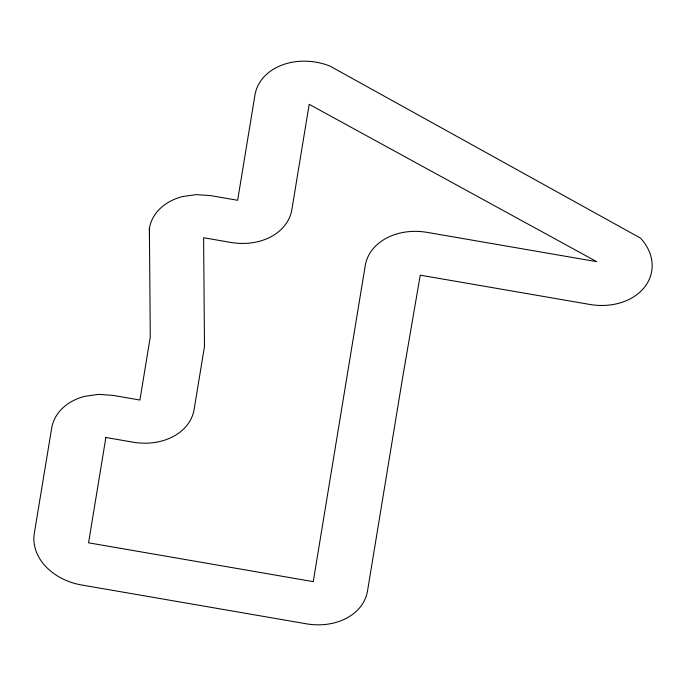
<?xml version="1.0" encoding="UTF-8"?>
<svg xmlns="http://www.w3.org/2000/svg" width="686" height="686" viewBox="0 0 686 686"><rect width="100%" height="100%" fill="white"/><g stroke="black" fill="none" stroke-linecap="round" stroke-linejoin="round"><path stroke-width="1.03" d="M149.497 239.706L149.402 228.369A55.017 42.695 10.5 0 1 182.51 196.565L196.273 194.618L210.542 195.604L237.648 200.286L254.969 94.96A55.017 42.695 10.5 0 1 329.906 66.053L640.561 238.145A55.84 43.329 10.5 0 1 644.823 286.808A55.84 43.329 10.5 0 1 589.643 304.421L420.244 275.163L402.168 380.353L367.516 591.006A55.069 42.738 10.5 0 1 306.316 623.806L81.625 584.987A55.069 42.738 10.5 0 1 34.3 533.442L51.682 428.124A55.017 42.695 10.5 0 1 84.781 396.319L98.552 394.373L112.813 395.359L139.918 400.041L150.277 337.058L149.402 228.369M105.884 437.488L88.563 542.815L313.253 581.634L365.226 265.654A55.84 43.329 10.5 0 1 427.284 232.4L596.683 261.658L309.18 104.323L291.859 209.65A55.017 42.695 10.5 0 1 230.719 242.415L203.613 237.733L204.488 346.421L194.129 409.405A55.017 42.695 10.5 0 1 132.99 442.17L105.884 437.488"/></g></svg>
